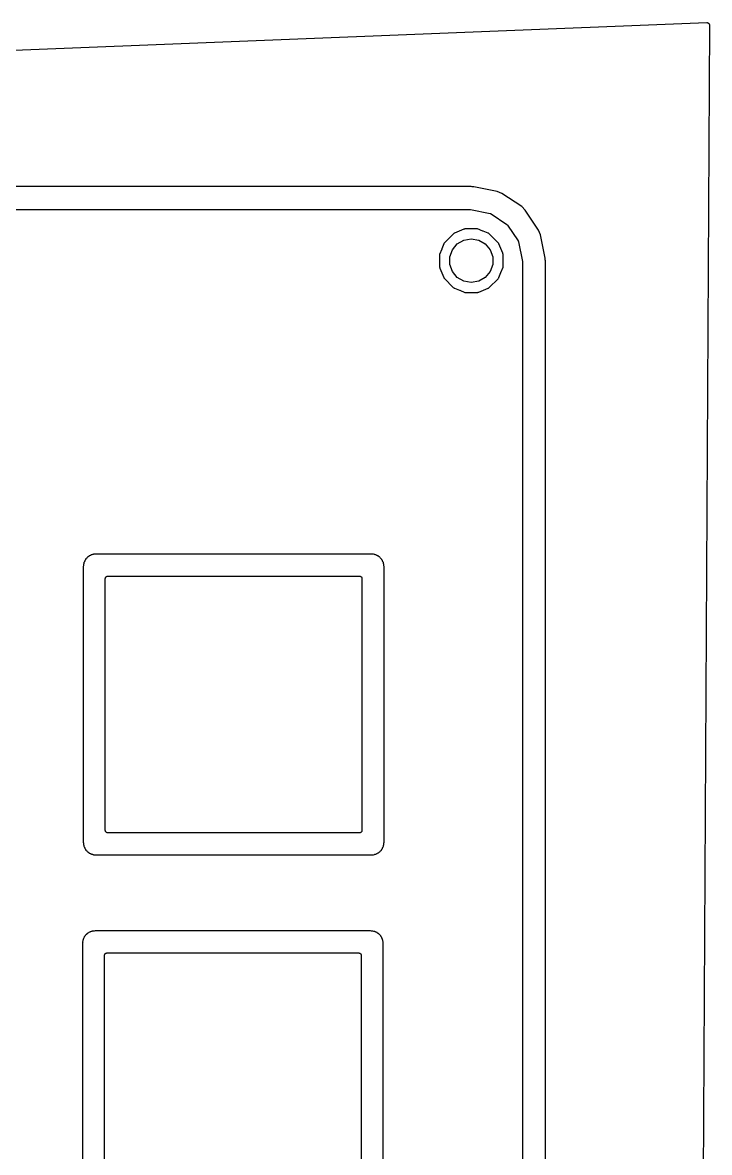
# Model space of a CAD drawing. Extents: x 63 to 223, y -147 to -32.
# Drawn here: x 188.1 to 222.9, y -89 to -31.8 of the extents above; entities that cross this region are included whole.
import ezdxf

# ---------------------------------------------------------------- set-up
doc = ezdxf.new("R2010")
doc.units = 0
doc.header["$MEASUREMENT"] = 0
doc.layers.add('BLACK', color=7, linetype='CONTINUOUS')

msp = doc.modelspace()

# ---------------------------------------------------------------- linework, layer by layer
at = {"layer": 'Black'}
for p, q in [((62.9877, -38.0951), (222.752, -31.7553)), ((222.884, -31.8829), (222.251, -147.193)), ((222.752, -31.7553), (222.766, -31.7571)), ((222.766, -31.7571), (222.78, -31.7572)), ((222.78, -31.7572), (222.788, -31.7601)), ((222.788, -31.7601), (222.796, -31.7612)), ((222.796, -31.7612), (222.808, -31.7677)), ((222.808, -31.7677), (222.821, -31.7725)), ((222.821, -31.7725), (222.828, -31.7779)), ((222.828, -31.7779), (222.835, -31.7817)), ((222.835, -31.7817), (222.844, -31.792)), ((222.844, -31.792), (222.855, -31.8011)), ((222.855, -31.8011), (222.859, -31.8082)), ((222.859, -31.8082), (222.865, -31.8144)), ((222.865, -31.8144), (222.87, -31.8273)), ((222.87, -31.8273), (222.877, -31.8394)), ((222.877, -31.8394), (222.878, -31.8475)), ((222.878, -31.8475), (222.881, -31.8552)), ((222.881, -31.8552), (222.882, -31.8691)), ((222.882, -31.8691), (222.884, -31.8829)), ((210.807, -40.057), (116.218, -40.057)), ((210.864, -40.0682), (210.807, -40.057)), ((210.876, -40.0685), (210.864, -40.0682)), ((210.889, -40.0706), (210.876, -40.0685)), ((210.946, -40.0706), (210.889, -40.0706)), ((212.136, -40.3074), (210.946, -40.0706)), ((212.369, -40.4039), (212.136, -40.3074)), ((213.379, -41.0782), (212.369, -40.4039)), ((213.557, -41.2564), (213.379, -41.0782)), ((116.265, -41.223), (210.75, -41.223)), ((210.75, -41.223), (210.762, -41.2252)), ((210.762, -41.2252), (210.775, -41.2254)), ((210.775, -41.2254), (211.783, -41.4259)), ((211.783, -41.4259), (211.785, -41.4269)), ((211.785, -41.4269), (211.788, -41.4271)), ((211.788, -41.4271), (211.806, -41.4349)), ((211.806, -41.4349), (211.824, -41.4419)), ((211.824, -41.4419), (211.826, -41.4438)), ((211.826, -41.4438), (211.829, -41.4449)), ((211.829, -41.4449), (212.624, -41.9762)), ((214.231, -42.2657), (213.557, -41.2564)), ((210.446, -42.2183), (209.969, -42.4158)), ((210.453, -42.2181), (210.446, -42.2183)), ((210.454, -42.2181), (210.453, -42.218)), ((210.453, -42.218), (210.453, -42.2181)), ((210.475, -42.2135), (210.454, -42.2181)), ((210.496, -42.209), (210.475, -42.2135)), ((210.497, -42.2086), (210.496, -42.2087)), ((210.496, -42.2087), (210.496, -42.209)), ((210.502, -42.2067), (210.497, -42.2086)), ((210.792, -42.207), (210.502, -42.2067)), ((210.794, -42.2066), (210.792, -42.207)), ((210.797, -42.2069), (210.794, -42.2066)), ((211.087, -42.1974), (210.797, -42.2069)), ((211.092, -42.1991), (211.087, -42.1974)), ((211.092, -42.1992), (211.092, -42.1991)), ((211.093, -42.1996), (211.092, -42.1992)), ((211.114, -42.2033), (211.093, -42.1996)), ((211.135, -42.2073), (211.114, -42.2033)), ((211.136, -42.2072), (211.135, -42.2073)), ((211.136, -42.2073), (211.136, -42.2072)), ((211.141, -42.2073), (211.136, -42.2073)), ((211.41, -42.3188), (211.141, -42.2073)), ((211.412, -42.3193), (211.41, -42.3188)), ((211.414, -42.3204), (211.412, -42.3193)), ((211.672, -42.4176), (211.414, -42.3204)), ((212.624, -41.9762), (212.626, -41.9782)), ((212.626, -41.9782), (212.628, -41.9794)), ((212.628, -41.9794), (212.642, -41.9934)), ((212.642, -41.9934), (212.656, -42.0067)), ((212.656, -42.0067), (212.657, -42.0092)), ((212.657, -42.0092), (212.659, -42.0113)), ((212.659, -42.0113), (213.19, -42.8064)), ((214.328, -42.4985), (214.231, -42.2657)), ((209.458, -42.903), (209.449, -42.9239)), ((209.91, -42.451), (209.458, -42.903)), ((209.929, -42.4433), (209.91, -42.451)), ((209.934, -42.4399), (209.929, -42.4433)), ((209.94, -42.4379), (209.934, -42.4399)), ((209.953, -42.4281), (209.94, -42.4379)), ((209.966, -42.4197), (209.953, -42.4281)), ((209.969, -42.4158), (209.966, -42.4197)), ((210.11, -42.9691), (210.442, -42.7774)), ((210.442, -42.7774), (210.82, -42.7108)), ((210.82, -42.7108), (211.198, -42.7774)), ((211.198, -42.7774), (211.53, -42.9691)), ((211.674, -42.4202), (211.672, -42.4176)), ((211.687, -42.4287), (211.674, -42.4202)), ((211.7, -42.4386), (211.687, -42.4287)), ((211.706, -42.4405), (211.7, -42.4386)), ((211.711, -42.4439), (211.706, -42.4405)), ((211.732, -42.4526), (211.711, -42.4439)), ((212.184, -42.9053), (211.732, -42.4526)), ((212.192, -42.9239), (212.184, -42.9053)), ((213.19, -42.8064), (213.191, -42.809)), ((213.191, -42.809), (213.193, -42.8111)), ((213.193, -42.8111), (213.2, -42.8291)), ((213.2, -42.8291), (213.208, -42.8468)), ((213.208, -42.8468), (213.208, -42.8496)), ((213.208, -42.8496), (213.209, -42.8522)), ((213.209, -42.8522), (213.41, -43.8602)), ((214.564, -43.689), (214.328, -42.4985)), ((209.324, -43.2252), (209.212, -43.4937)), ((209.325, -43.2212), (209.324, -43.2231)), ((209.324, -43.2231), (209.324, -43.2252)), ((209.423, -42.963), (209.325, -43.2212)), ((209.425, -42.961), (209.423, -42.963)), ((209.434, -42.9476), (209.425, -42.961)), ((209.444, -42.9352), (209.434, -42.9476)), ((209.446, -42.9292), (209.444, -42.9352)), ((209.449, -42.9239), (209.446, -42.9292)), ((209.733, -43.6233), (209.864, -43.2629)), ((209.864, -43.2629), (210.11, -42.9691)), ((211.53, -42.9691), (211.776, -43.2629)), ((211.776, -43.2629), (211.907, -43.6233)), ((212.195, -42.9293), (212.192, -42.9239)), ((212.197, -42.9354), (212.195, -42.9293)), ((212.207, -42.9478), (212.197, -42.9354)), ((212.215, -42.9611), (212.207, -42.9478)), ((212.219, -42.9641), (212.215, -42.9611)), ((212.417, -43.4408), (212.219, -42.9641)), ((212.417, -43.4477), (212.417, -43.4408)), ((212.417, -43.4484), (212.417, -43.4477)), ((212.417, -43.449), (212.417, -43.4484)), ((212.422, -43.4699), (212.417, -43.449)), ((212.426, -43.4909), (212.422, -43.4699)), ((209.204, -43.5432), (209.202, -43.5477)), ((209.202, -43.5477), (209.212, -43.8384)), ((209.205, -43.542), (209.204, -43.5426)), ((209.204, -43.5426), (209.204, -43.5432)), ((209.208, -43.5209), (209.205, -43.542)), ((209.212, -43.4999), (209.208, -43.5209)), ((209.212, -43.4937), (209.212, -43.4986)), ((209.212, -43.4986), (209.212, -43.4992)), ((209.212, -43.4992), (209.212, -43.4999)), ((209.212, -43.8384), (209.212, -43.8405)), ((209.212, -43.8405), (209.212, -43.8426)), ((209.212, -43.8426), (209.212, -44.1334)), ((209.733, -44.0067), (209.733, -43.6233)), ((209.864, -44.3671), (209.733, -44.0067)), ((211.907, -44.0067), (211.776, -44.3671)), ((211.907, -43.6233), (211.907, -44.0067)), ((212.426, -43.4915), (212.426, -43.4909)), ((212.426, -43.4921), (212.426, -43.4915)), ((212.428, -43.4966), (212.426, -43.4921)), ((212.428, -43.7874), (212.428, -43.4966)), ((212.428, -43.7895), (212.428, -43.7874)), ((212.428, -43.7916), (212.428, -43.7895)), ((212.438, -44.0823), (212.428, -43.7916)), ((213.41, -43.8602), (213.41, -43.8726)), ((213.41, -43.8726), (213.412, -43.8849)), ((213.412, -43.8849), (213.412, -98.4125)), ((214.564, -43.7464), (214.564, -43.689)), ((214.567, -43.7587), (214.564, -43.7464)), ((214.567, -43.7712), (214.567, -43.7587)), ((214.578, -43.8275), (214.567, -43.7712)), ((214.578, -98.2574), (214.578, -43.8275)), ((209.212, -44.1334), (209.214, -44.1379)), ((209.214, -44.1379), (209.214, -44.1385)), ((209.214, -44.1385), (209.214, -44.1391)), ((209.214, -44.1391), (209.218, -44.1601)), ((209.218, -44.1601), (209.223, -44.181)), ((209.223, -44.181), (209.223, -44.1816)), ((209.223, -44.1816), (209.223, -44.1823)), ((209.223, -44.1823), (209.223, -44.1892)), ((209.223, -44.1892), (209.421, -44.6659)), ((210.11, -44.6609), (209.864, -44.3671)), ((211.776, -44.3671), (211.53, -44.6609)), ((212.217, -44.667), (212.315, -44.4088)), ((212.315, -44.4088), (212.316, -44.4069)), ((212.316, -44.4048), (212.428, -44.1363)), ((212.316, -44.4069), (212.316, -44.4048)), ((212.428, -44.1301), (212.432, -44.1091)), ((212.428, -44.1308), (212.428, -44.1301)), ((212.428, -44.1314), (212.428, -44.1308)), ((212.428, -44.1363), (212.428, -44.1314)), ((212.432, -44.1091), (212.435, -44.088)), ((212.435, -44.088), (212.436, -44.0874)), ((212.436, -44.0868), (212.438, -44.0823)), ((212.436, -44.0874), (212.436, -44.0868)), ((209.421, -44.6659), (209.425, -44.6689)), ((209.425, -44.6689), (209.433, -44.6822)), ((209.433, -44.6822), (209.443, -44.6946)), ((209.443, -44.6946), (209.445, -44.7007)), ((209.445, -44.7007), (209.448, -44.7061)), ((209.448, -44.7061), (209.456, -44.7247)), ((209.456, -44.7247), (209.908, -45.1774)), ((209.908, -45.1774), (209.929, -45.1861)), ((209.929, -45.1861), (209.934, -45.1895)), ((209.934, -45.1895), (209.94, -45.1914)), ((209.94, -45.1914), (209.953, -45.2013)), ((209.953, -45.2013), (209.966, -45.2098)), ((210.442, -44.8526), (210.11, -44.6609)), ((210.82, -44.9192), (210.442, -44.8526)), ((211.198, -44.8526), (210.82, -44.9192)), ((211.53, -44.6609), (211.198, -44.8526)), ((211.674, -45.2103), (211.687, -45.2019)), ((211.687, -45.2019), (211.7, -45.1921)), ((211.7, -45.1921), (211.706, -45.1901)), ((211.706, -45.1901), (211.711, -45.1867)), ((211.711, -45.1867), (211.73, -45.179)), ((211.73, -45.179), (212.182, -44.727)), ((212.182, -44.727), (212.191, -44.7061)), ((212.191, -44.7061), (212.194, -44.7008)), ((212.194, -44.7008), (212.196, -44.6948)), ((212.196, -44.6948), (212.206, -44.6824)), ((212.206, -44.6824), (212.215, -44.669)), ((212.215, -44.669), (212.217, -44.667)), ((209.966, -45.2098), (209.968, -45.2124)), ((209.968, -45.2124), (210.226, -45.3096)), ((210.226, -45.3096), (210.228, -45.3107)), ((210.228, -45.3107), (210.23, -45.3112)), ((210.23, -45.3112), (210.499, -45.4227)), ((210.499, -45.4227), (210.504, -45.4227)), ((210.504, -45.4227), (210.504, -45.4228)), ((210.504, -45.4228), (210.505, -45.4227)), ((210.505, -45.4227), (210.526, -45.4267)), ((210.526, -45.4267), (210.547, -45.4304)), ((210.547, -45.4304), (210.548, -45.4308)), ((210.548, -45.4308), (210.548, -45.4309)), ((210.548, -45.4309), (210.553, -45.4326)), ((210.553, -45.4326), (210.843, -45.4231)), ((210.843, -45.4231), (210.845, -45.4234)), ((210.845, -45.4234), (210.848, -45.423)), ((210.848, -45.423), (211.138, -45.4233)), ((211.138, -45.4233), (211.143, -45.4214)), ((211.143, -45.4214), (211.144, -45.4213)), ((211.144, -45.421), (211.165, -45.4165)), ((211.144, -45.4213), (211.144, -45.421)), ((211.165, -45.4165), (211.186, -45.4119)), ((211.186, -45.4119), (211.187, -45.412)), ((211.187, -45.4119), (211.194, -45.4117)), ((211.187, -45.412), (211.187, -45.4119)), ((211.194, -45.4117), (211.671, -45.2142)), ((211.671, -45.2142), (211.674, -45.2103)), ((191.279, -58.9387), (191.27, -58.9509)), ((191.28, -58.9365), (191.279, -58.9387)), ((191.281, -58.9346), (191.28, -58.9365)), ((191.283, -58.9324), (191.281, -58.9339)), ((191.281, -58.9339), (191.281, -58.9346)), ((191.284, -58.9312), (191.283, -58.9324)), ((191.296, -58.9158), (191.284, -58.9312)), ((191.297, -58.9155), (191.296, -58.9158)), ((191.334, -58.8836), (191.297, -58.9155)), ((191.342, -58.8739), (191.334, -58.8836)), ((191.351, -58.8655), (191.342, -58.8739)), ((191.379, -58.83), (191.351, -58.8655)), ((191.384, -58.8252), (191.379, -58.8291)), ((191.379, -58.8291), (191.379, -58.83)), ((191.388, -58.822), (191.384, -58.8252)), ((191.41, -58.8094), (191.388, -58.822)), ((191.423, -58.7991), (191.41, -58.8094)), ((191.437, -58.79), (191.423, -58.7991)), ((191.444, -58.7836), (191.437, -58.79)), ((191.447, -58.7814), (191.444, -58.7836)), ((191.463, -58.7717), (191.447, -58.7814)), ((191.465, -58.7691), (191.463, -58.7717)), ((191.468, -58.7673), (191.465, -58.7691)), ((191.474, -58.7608), (191.468, -58.7673)), ((191.475, -58.7605), (191.474, -58.7608)), ((191.478, -58.7581), (191.475, -58.7605)), ((191.479, -58.7575), (191.478, -58.7581)), ((191.512, -58.7466), (191.479, -58.7575)), ((191.525, -58.7393), (191.512, -58.7466)), ((191.54, -58.7335), (191.525, -58.7393)), ((191.56, -58.7208), (191.54, -58.7335)), ((191.577, -58.7142), (191.56, -58.7208)), ((191.595, -58.7079), (191.577, -58.7142)), ((191.599, -58.7059), (191.595, -58.7079)), ((191.622, -58.7031), (191.599, -58.7059)), ((191.637, -58.6984), (191.622, -58.7031)), ((191.653, -58.6951), (191.637, -58.6984)), ((191.674, -58.6869), (191.653, -58.6951)), ((191.686, -58.6848), (191.674, -58.6869)), ((191.7, -58.6825), (191.686, -58.6848)), ((191.729, -58.6837), (191.7, -58.6825)), ((191.744, -58.6817), (191.729, -58.6837)), ((191.759, -58.6814), (191.744, -58.6817)), ((191.798, -58.6736), (191.759, -58.6814)), ((205.758, -58.6736), (191.798, -58.6736)), ((205.797, -58.6814), (205.758, -58.6736)), ((205.812, -58.6817), (205.797, -58.6814)), ((205.827, -58.6837), (205.812, -58.6817)), ((205.862, -58.6823), (205.827, -58.6837)), ((205.913, -58.7013), (205.862, -58.6823)), ((205.925, -58.7034), (205.913, -58.7013)), ((205.936, -58.7073), (205.925, -58.7034)), ((205.952, -58.71), (205.936, -58.7073)), ((205.956, -58.71), (205.952, -58.71)), ((205.959, -58.7111), (205.956, -58.71)), ((205.98, -58.7134), (205.959, -58.7111)), ((205.982, -58.714), (205.98, -58.7134)), ((205.985, -58.7147), (205.982, -58.714)), ((205.988, -58.7156), (205.985, -58.7147)), ((206.016, -58.7335), (205.988, -58.7156)), ((206.031, -58.7393), (206.016, -58.7335)), ((206.044, -58.7466), (206.031, -58.7393)), ((206.075, -58.7569), (206.044, -58.7466)), ((206.093, -58.7718), (206.075, -58.7569)), ((206.111, -58.7829), (206.093, -58.7718)), ((206.112, -58.7837), (206.111, -58.7829)), ((206.119, -58.79), (206.112, -58.7837)), ((206.133, -58.7991), (206.119, -58.79)), ((206.146, -58.8094), (206.133, -58.7991)), ((206.168, -58.822), (206.146, -58.8094)), ((206.172, -58.8252), (206.168, -58.822)), ((206.177, -58.8291), (206.172, -58.8252)), ((206.177, -58.83), (206.177, -58.8291)), ((206.205, -58.8655), (206.177, -58.83)), ((206.214, -58.8739), (206.205, -58.8655)), ((206.222, -58.8836), (206.214, -58.8739)), ((206.259, -58.9155), (206.222, -58.8836)), ((206.26, -58.9158), (206.259, -58.9155)), ((206.272, -58.9312), (206.26, -58.9158)), ((206.273, -58.9324), (206.272, -58.9312)), ((206.275, -58.9339), (206.273, -58.9324)), ((206.275, -58.9346), (206.275, -58.9339)), ((206.276, -58.9365), (206.275, -58.9346)), ((206.277, -58.9387), (206.276, -58.9365)), ((206.286, -58.9509), (206.277, -58.9387)), ((191.166, -59.275), (191.159, -59.312)), ((191.159, -59.312), (191.159, -73.2735)), ((191.167, -59.2597), (191.166, -59.275)), ((191.17, -59.2024), (191.167, -59.2112)), ((191.167, -59.2112), (191.169, -59.2444)), ((191.169, -59.2444), (191.167, -59.2597)), ((191.174, -59.1817), (191.17, -59.2024)), ((191.176, -59.1684), (191.174, -59.1817)), ((191.18, -59.1612), (191.176, -59.1684)), ((191.184, -59.1433), (191.18, -59.1612)), ((191.189, -59.1256), (191.184, -59.1433)), ((191.191, -59.113), (191.189, -59.1256)), ((191.193, -59.1081), (191.191, -59.113)), ((191.2, -59.0895), (191.193, -59.1081)), ((191.216, -59.0651), (191.2, -59.0893)), ((191.2, -59.0893), (191.2, -59.0895)), ((191.222, -59.051), (191.216, -59.0651)), ((191.23, -59.0377), (191.222, -59.051)), ((191.233, -59.0284), (191.23, -59.0377)), ((191.234, -59.0237), (191.233, -59.0284)), ((191.236, -59.0193), (191.234, -59.0237)), ((191.242, -58.9985), (191.236, -59.0193)), ((191.243, -58.9977), (191.242, -58.9985)), ((191.254, -58.98), (191.243, -58.9977)), ((191.265, -58.9625), (191.254, -58.98)), ((191.27, -58.9509), (191.265, -58.9625)), ((206.291, -58.9625), (206.286, -58.9509)), ((206.302, -58.98), (206.291, -58.9625)), ((206.313, -58.9977), (206.302, -58.98)), ((206.314, -58.9985), (206.313, -58.9977)), ((206.32, -59.0193), (206.314, -58.9985)), ((206.322, -59.0237), (206.32, -59.0193)), ((206.323, -59.0284), (206.322, -59.0237)), ((206.326, -59.0377), (206.323, -59.0284)), ((206.334, -59.051), (206.326, -59.0377)), ((206.34, -59.0651), (206.334, -59.051)), ((206.356, -59.0893), (206.34, -59.0651)), ((206.356, -59.0895), (206.356, -59.0893)), ((206.363, -59.1081), (206.356, -59.0895)), ((206.365, -59.113), (206.363, -59.1081)), ((206.367, -59.1256), (206.365, -59.113)), ((206.372, -59.1433), (206.367, -59.1256)), ((206.376, -59.1612), (206.372, -59.1433)), ((206.38, -59.1684), (206.376, -59.1612)), ((206.382, -59.1817), (206.38, -59.1684)), ((206.386, -59.2024), (206.382, -59.1817)), ((206.389, -59.2112), (206.386, -59.2024)), ((206.387, -59.2444), (206.389, -59.2112)), ((206.389, -59.2597), (206.387, -59.2444)), ((206.39, -59.275), (206.389, -59.2597)), ((206.397, -59.312), (206.39, -59.275)), ((206.397, -73.2735), (206.397, -59.312)), ((192.275, -59.9166), (192.277, -59.9057)), ((192.275, -72.669), (192.275, -59.9166)), ((192.277, -59.8945), (192.281, -59.8841)), ((192.277, -59.9057), (192.277, -59.8945)), ((192.281, -59.8841), (192.283, -59.8732)), ((192.283, -59.8732), (192.288, -59.8635)), ((192.288, -59.8635), (192.292, -59.8531)), ((192.292, -59.8531), (192.299, -59.8446)), ((192.299, -59.8446), (192.305, -59.835)), ((192.305, -59.835), (192.313, -59.8278)), ((192.313, -59.8278), (192.32, -59.8193)), ((192.32, -59.8193), (192.33, -59.8138)), ((192.33, -59.8138), (192.338, -59.8066)), ((192.338, -59.8066), (192.349, -59.8028)), ((192.349, -59.8028), (192.359, -59.7973)), ((192.359, -59.7973), (192.37, -59.7953)), ((192.37, -59.7953), (192.38, -59.7915)), ((192.38, -59.7915), (192.391, -59.7915)), ((192.391, -59.7915), (192.402, -59.7896)), ((192.402, -59.7896), (205.154, -59.7896)), ((205.154, -59.7896), (205.165, -59.7915)), ((205.165, -59.7915), (205.176, -59.7915)), ((205.176, -59.7915), (205.186, -59.7953)), ((205.186, -59.7953), (205.197, -59.7973)), ((205.197, -59.7973), (205.207, -59.8028)), ((205.207, -59.8028), (205.218, -59.8066)), ((205.218, -59.8066), (205.226, -59.8138)), ((205.226, -59.8138), (205.236, -59.8193)), ((205.236, -59.8193), (205.243, -59.8278)), ((205.243, -59.8278), (205.251, -59.835)), ((205.251, -59.835), (205.257, -59.8446)), ((205.257, -59.8446), (205.264, -59.8531)), ((205.264, -59.8531), (205.268, -59.8635)), ((205.268, -59.8635), (205.273, -59.8732)), ((205.273, -59.8732), (205.275, -59.8841)), ((205.275, -59.8841), (205.279, -59.8945)), ((205.279, -59.8945), (205.279, -59.9057)), ((205.279, -59.9057), (205.281, -59.9166)), ((205.281, -59.9166), (205.281, -72.669)), ((192.277, -72.6799), (192.275, -72.669)), ((205.281, -72.669), (205.279, -72.6799)), ((192.277, -72.6911), (192.277, -72.6799)), ((192.281, -72.7015), (192.277, -72.6911)), ((192.283, -72.7124), (192.281, -72.7015)), ((192.288, -72.7221), (192.283, -72.7124)), ((192.292, -72.7325), (192.288, -72.7221)), ((192.299, -72.741), (192.292, -72.7325)), ((192.305, -72.7506), (192.299, -72.741)), ((192.313, -72.7578), (192.305, -72.7506)), ((192.32, -72.7663), (192.313, -72.7578)), ((192.33, -72.7718), (192.32, -72.7663)), ((192.338, -72.779), (192.33, -72.7718)), ((192.349, -72.7828), (192.338, -72.779)), ((192.359, -72.7883), (192.349, -72.7828)), ((192.37, -72.7903), (192.359, -72.7883)), ((192.38, -72.7941), (192.37, -72.7903)), ((192.391, -72.7941), (192.38, -72.7941)), ((192.402, -72.796), (192.391, -72.7941)), ((205.154, -72.796), (192.402, -72.796)), ((205.165, -72.7941), (205.154, -72.796)), ((205.176, -72.7941), (205.165, -72.7941)), ((205.186, -72.7903), (205.176, -72.7941)), ((205.197, -72.7883), (205.186, -72.7903)), ((205.207, -72.7828), (205.197, -72.7883)), ((205.218, -72.779), (205.207, -72.7828)), ((205.226, -72.7718), (205.218, -72.779)), ((205.236, -72.7663), (205.226, -72.7718)), ((205.243, -72.7578), (205.236, -72.7663)), ((205.251, -72.7506), (205.243, -72.7578)), ((205.257, -72.741), (205.251, -72.7506)), ((205.264, -72.7325), (205.257, -72.741)), ((205.268, -72.7221), (205.264, -72.7325)), ((205.273, -72.7124), (205.268, -72.7221)), ((205.275, -72.7015), (205.273, -72.7124)), ((205.279, -72.6911), (205.275, -72.7015)), ((205.279, -72.6799), (205.279, -72.6911)), ((191.159, -73.2735), (191.167, -73.3113)), ((191.167, -73.3113), (191.167, -73.3265)), ((191.167, -73.3265), (191.169, -73.3416)), ((191.169, -73.3416), (191.167, -73.3749)), ((191.167, -73.3749), (191.17, -73.3831)), ((191.17, -73.3831), (191.174, -73.4038)), ((191.174, -73.4038), (191.176, -73.4171)), ((191.176, -73.4171), (191.18, -73.4243)), ((191.18, -73.4243), (191.184, -73.4422)), ((191.184, -73.4422), (191.189, -73.4599)), ((191.189, -73.4599), (191.19, -73.4711)), ((191.19, -73.4711), (191.193, -73.4763)), ((191.193, -73.4763), (191.2, -73.4947)), ((191.2, -73.4947), (191.201, -73.4973)), ((191.201, -73.4973), (191.216, -73.5204)), ((191.216, -73.5204), (191.222, -73.5345)), ((191.222, -73.5345), (191.23, -73.5478)), ((191.23, -73.5478), (191.233, -73.5571)), ((191.233, -73.5571), (191.234, -73.5618)), ((191.234, -73.5618), (191.236, -73.5662)), ((191.236, -73.5662), (191.242, -73.587)), ((191.242, -73.587), (191.243, -73.5878)), ((191.243, -73.5878), (191.254, -73.6055)), ((191.254, -73.6055), (191.265, -73.623)), ((191.265, -73.623), (191.27, -73.6346)), ((191.27, -73.6346), (191.279, -73.6468)), ((191.279, -73.6468), (191.28, -73.649)), ((191.28, -73.649), (191.281, -73.6501)), ((191.281, -73.6501), (191.283, -73.6537)), ((191.283, -73.6537), (191.286, -73.6569)), ((191.286, -73.6569), (191.286, -73.6571)), ((191.286, -73.6571), (191.294, -73.6677)), ((191.294, -73.6677), (191.334, -73.7019)), ((191.334, -73.7019), (191.342, -73.7116)), ((191.342, -73.7116), (191.351, -73.72)), ((191.351, -73.72), (191.379, -73.7555)), ((191.379, -73.7555), (191.379, -73.7564)), ((191.379, -73.7564), (191.384, -73.7603)), ((191.384, -73.7603), (191.388, -73.7635)), ((191.388, -73.7635), (191.41, -73.7761)), ((191.41, -73.7761), (191.423, -73.7864)), ((191.423, -73.7864), (191.437, -73.7955)), ((191.437, -73.7955), (191.444, -73.8019)), ((191.444, -73.8019), (191.447, -73.8041)), ((191.447, -73.8041), (191.463, -73.8138)), ((191.463, -73.8138), (191.465, -73.8164)), ((191.465, -73.8164), (191.468, -73.8182)), ((191.468, -73.8182), (191.474, -73.8247)), ((206.075, -73.8286), (206.093, -73.8137)), ((206.093, -73.8137), (206.111, -73.8026)), ((206.111, -73.8026), (206.112, -73.8018)), ((206.112, -73.8018), (206.119, -73.7955)), ((206.119, -73.7955), (206.133, -73.7864)), ((206.133, -73.7864), (206.146, -73.7761)), ((206.146, -73.7761), (206.168, -73.7635)), ((206.168, -73.7635), (206.172, -73.7603)), ((206.172, -73.7603), (206.177, -73.7564)), ((206.177, -73.7555), (206.205, -73.72)), ((206.177, -73.7564), (206.177, -73.7555)), ((206.205, -73.72), (206.214, -73.7116)), ((206.214, -73.7116), (206.222, -73.7019)), ((206.222, -73.7019), (206.262, -73.6677)), ((206.262, -73.6677), (206.27, -73.657)), ((206.27, -73.6569), (206.273, -73.6538)), ((206.27, -73.657), (206.27, -73.6569)), ((206.273, -73.6538), (206.275, -73.6501)), ((206.275, -73.6501), (206.276, -73.649)), ((206.276, -73.649), (206.277, -73.6468)), ((206.277, -73.6468), (206.286, -73.6346)), ((206.286, -73.6346), (206.291, -73.623)), ((206.291, -73.623), (206.302, -73.6055)), ((206.302, -73.6055), (206.313, -73.5878)), ((206.313, -73.5878), (206.314, -73.587)), ((206.314, -73.587), (206.32, -73.5662)), ((206.32, -73.5662), (206.322, -73.5618)), ((206.322, -73.5618), (206.323, -73.5571)), ((206.323, -73.5571), (206.326, -73.5478)), ((206.326, -73.5478), (206.334, -73.5345)), ((206.334, -73.5345), (206.34, -73.5204)), ((206.34, -73.5204), (206.355, -73.4973)), ((206.355, -73.4973), (206.356, -73.4947)), ((206.356, -73.4947), (206.363, -73.4763)), ((206.363, -73.4763), (206.366, -73.4711)), ((206.366, -73.4711), (206.367, -73.4599)), ((206.367, -73.4599), (206.372, -73.4422)), ((206.372, -73.4422), (206.376, -73.4243)), ((206.376, -73.4243), (206.38, -73.4171)), ((206.38, -73.4171), (206.382, -73.4038)), ((206.382, -73.4038), (206.386, -73.3831)), ((206.386, -73.3831), (206.389, -73.3749)), ((206.387, -73.3416), (206.389, -73.3265)), ((206.389, -73.3749), (206.387, -73.3416)), ((206.389, -73.3113), (206.397, -73.2735)), ((206.389, -73.3265), (206.389, -73.3113)), ((191.474, -73.8247), (191.475, -73.825)), ((191.475, -73.825), (191.478, -73.8274)), ((191.478, -73.8274), (191.479, -73.828)), ((191.479, -73.828), (191.512, -73.8389)), ((191.512, -73.8389), (191.525, -73.8462)), ((191.525, -73.8462), (191.54, -73.852)), ((191.54, -73.852), (191.56, -73.8647)), ((191.56, -73.8647), (191.577, -73.8713)), ((191.577, -73.8713), (191.595, -73.8776)), ((191.595, -73.8776), (191.599, -73.8796)), ((191.599, -73.8796), (191.622, -73.8824)), ((191.622, -73.8824), (191.637, -73.8871)), ((191.637, -73.8871), (191.653, -73.8904)), ((191.653, -73.8904), (191.678, -73.9001)), ((191.678, -73.9001), (191.682, -73.9009)), ((191.682, -73.9009), (191.688, -73.9018)), ((191.688, -73.9018), (191.726, -73.9008)), ((191.726, -73.9008), (191.74, -73.9029)), ((191.74, -73.9029), (191.754, -73.9032)), ((191.754, -73.9032), (191.799, -73.912)), ((191.799, -73.912), (205.757, -73.912)), ((205.757, -73.912), (205.802, -73.9032)), ((205.802, -73.9032), (205.816, -73.9029)), ((205.816, -73.9029), (205.83, -73.9008)), ((205.83, -73.9008), (205.866, -73.9018)), ((205.866, -73.9018), (205.913, -73.8842)), ((205.913, -73.8842), (205.925, -73.8821)), ((205.925, -73.8821), (205.936, -73.8782)), ((205.936, -73.8782), (205.952, -73.8755)), ((205.952, -73.8755), (205.956, -73.8755)), ((205.956, -73.8755), (205.959, -73.8744)), ((205.959, -73.8744), (205.98, -73.8721)), ((205.98, -73.8721), (205.982, -73.8715)), ((205.982, -73.8715), (205.985, -73.8708)), ((205.985, -73.8708), (205.988, -73.8699)), ((205.988, -73.8699), (206.016, -73.852)), ((206.016, -73.852), (206.031, -73.8462)), ((206.031, -73.8462), (206.044, -73.8389)), ((206.044, -73.8389), (206.075, -73.8286)), ((191.488, -77.822), (191.474, -77.8295)), ((191.503, -77.8159), (191.488, -77.822)), ((191.523, -77.8033), (191.503, -77.8159)), ((191.533, -77.7995), (191.523, -77.8033)), ((191.552, -77.7928), (191.533, -77.7995)), ((191.554, -77.7918), (191.552, -77.7928)), ((191.557, -77.7908), (191.554, -77.7918)), ((191.576, -77.7885), (191.557, -77.7908)), ((191.593, -77.7834), (191.576, -77.7885)), ((191.61, -77.7797), (191.593, -77.7834)), ((191.621, -77.7748), (191.61, -77.7797)), ((191.642, -77.7711), (191.621, -77.7748)), ((191.663, -77.7674), (191.642, -77.7711)), ((191.689, -77.7684), (191.663, -77.7674)), ((191.704, -77.7664), (191.689, -77.7684)), ((191.719, -77.7661), (191.704, -77.7664)), ((191.758, -77.7583), (191.719, -77.7661)), ((205.718, -77.7583), (191.758, -77.7583)), ((205.765, -77.7676), (205.718, -77.7583)), ((205.783, -77.768), (205.765, -77.7676)), ((205.8, -77.7696), (205.783, -77.768)), ((205.822, -77.7677), (205.8, -77.7696)), ((205.832, -77.7693), (205.822, -77.7677)), ((205.876, -77.7862), (205.832, -77.7693)), ((205.889, -77.7886), (205.876, -77.7862)), ((205.9, -77.7928), (205.889, -77.7886)), ((205.934, -77.7986), (205.9, -77.7928)), ((205.937, -77.7986), (205.934, -77.7986)), ((205.94, -77.7995), (205.937, -77.7986)), ((205.948, -77.8004), (205.94, -77.7995)), ((205.973, -77.8159), (205.948, -77.8004)), ((205.988, -77.822), (205.973, -77.8159)), ((206.002, -77.8295), (205.988, -77.822)), ((191.126, -78.3598), (191.119, -78.3968)), ((191.119, -78.3968), (191.119, -92.3582)), ((191.127, -78.3444), (191.126, -78.3598)), ((191.131, -78.2845), (191.127, -78.2959)), ((191.127, -78.2959), (191.129, -78.3292)), ((191.129, -78.3292), (191.127, -78.3444)), ((191.135, -78.2643), (191.131, -78.2845)), ((191.138, -78.2466), (191.135, -78.2643)), ((191.139, -78.2455), (191.138, -78.2466)), ((191.143, -78.2268), (191.139, -78.2455)), ((191.149, -78.2083), (191.143, -78.2268)), ((191.15, -78.2005), (191.149, -78.2083)), ((191.153, -78.194), (191.15, -78.2005)), ((191.16, -78.1756), (191.153, -78.194)), ((191.161, -78.173), (191.16, -78.1756)), ((191.175, -78.1519), (191.161, -78.173)), ((191.183, -78.1341), (191.175, -78.1519)), ((191.191, -78.1166), (191.183, -78.1341)), ((191.2, -78.0845), (191.191, -78.1166)), ((191.202, -78.0835), (191.2, -78.0845)), ((191.212, -78.0662), (191.202, -78.0835)), ((191.223, -78.0492), (191.212, -78.0662)), ((191.236, -78.0312), (191.223, -78.0485)), ((191.223, -78.0485), (191.223, -78.0489)), ((191.223, -78.0489), (191.223, -78.0492)), ((191.249, -78.014), (191.236, -78.0312)), ((191.256, -77.9998), (191.249, -78.014)), ((191.257, -77.9985), (191.256, -77.9998)), ((191.261, -77.9948), (191.257, -77.9985)), ((191.295, -77.9664), (191.261, -77.9948)), ((191.261, -77.9948), (191.261, -77.9948)), ((191.303, -77.9568), (191.295, -77.9664)), ((191.312, -77.9484), (191.303, -77.9568)), ((191.335, -77.9201), (191.312, -77.9484)), ((191.337, -77.9168), (191.335, -77.9201)), ((191.339, -77.9142), (191.337, -77.9168)), ((191.341, -77.9121), (191.339, -77.9142)), ((191.347, -77.9088), (191.341, -77.9121)), ((191.362, -77.8965), (191.347, -77.9088)), ((191.369, -77.8912), (191.362, -77.8965)), ((191.379, -77.8863), (191.369, -77.8912)), ((191.38, -77.8859), (191.379, -77.8863)), ((191.381, -77.8857), (191.38, -77.8859)), ((191.398, -77.8734), (191.381, -77.8857)), ((191.416, -77.8614), (191.398, -77.8734)), ((191.417, -77.8603), (191.416, -77.8608)), ((191.416, -77.8608), (191.416, -77.8614)), ((191.426, -77.8516), (191.417, -77.8603)), ((191.438, -77.844), (191.426, -77.8516)), ((191.441, -77.8421), (191.438, -77.844)), ((191.445, -77.8388), (191.441, -77.8419)), ((191.441, -77.8419), (191.441, -77.8421)), ((191.474, -77.8295), (191.445, -77.8386)), ((191.445, -77.8386), (191.445, -77.8386)), ((191.445, -77.8386), (191.445, -77.8388)), ((206.031, -77.8386), (206.002, -77.8295)), ((206.031, -77.8388), (206.031, -77.8386)), ((206.031, -77.8386), (206.031, -77.8386)), ((206.035, -77.8419), (206.031, -77.8388)), ((206.037, -77.8428), (206.035, -77.8419)), ((206.039, -77.845), (206.037, -77.8428)), ((206.042, -77.8468), (206.039, -77.845)), ((206.044, -77.8492), (206.042, -77.8468)), ((206.054, -77.8584), (206.044, -77.8492)), ((206.072, -77.869), (206.054, -77.8584)), ((206.078, -77.8727), (206.072, -77.869)), ((206.084, -77.8786), (206.078, -77.8727)), ((206.098, -77.8877), (206.084, -77.8786)), ((206.11, -77.898), (206.098, -77.8877)), ((206.136, -77.9126), (206.11, -77.898)), ((206.137, -77.9147), (206.136, -77.9126)), ((206.163, -77.9472), (206.137, -77.9147)), ((206.173, -77.956), (206.163, -77.9472)), ((206.181, -77.9661), (206.173, -77.956)), ((206.215, -77.9948), (206.181, -77.9661)), ((206.219, -77.9985), (206.215, -77.9948)), ((206.215, -77.9948), (206.215, -77.9948)), ((206.22, -77.9998), (206.219, -77.9985)), ((206.221, -78.0019), (206.22, -77.9998)), ((206.234, -78.0186), (206.221, -78.0019)), ((206.239, -78.0253), (206.234, -78.0186)), ((206.25, -78.0523), (206.239, -78.0253)), ((206.259, -78.0658), (206.25, -78.0523)), ((206.267, -78.0802), (206.259, -78.0658)), ((206.284, -78.1021), (206.267, -78.0802)), ((206.291, -78.1263), (206.284, -78.1021)), ((206.3, -78.1434), (206.291, -78.1263)), ((206.307, -78.1608), (206.3, -78.1434)), ((206.315, -78.173), (206.307, -78.1608)), ((206.316, -78.1756), (206.315, -78.173)), ((206.323, -78.194), (206.316, -78.1756)), ((206.327, -78.201), (206.323, -78.194)), ((206.328, -78.2178), (206.327, -78.201)), ((206.329, -78.2196), (206.328, -78.2178)), ((206.329, -78.2214), (206.329, -78.2196)), ((206.332, -78.2494), (206.329, -78.2214)), ((206.336, -78.2638), (206.332, -78.2494)), ((206.339, -78.2785), (206.336, -78.2638)), ((206.348, -78.3059), (206.339, -78.2785)), ((206.347, -78.3292), (206.348, -78.3059)), ((206.349, -78.3444), (206.347, -78.3292)), ((206.348, -78.3059), (206.348, -78.3059)), ((206.35, -78.3598), (206.349, -78.3444)), ((206.357, -78.3968), (206.35, -78.3598)), ((206.357, -92.3582), (206.357, -78.3968)), ((192.237, -78.9792), (192.241, -78.9688)), ((192.241, -78.9688), (192.243, -78.9579)), ((192.243, -78.9579), (192.248, -78.9482)), ((192.248, -78.9482), (192.252, -78.9378)), ((192.252, -78.9378), (192.259, -78.9293)), ((192.259, -78.9293), (192.265, -78.9197)), ((192.265, -78.9197), (192.273, -78.9125)), ((192.273, -78.9125), (192.28, -78.904)), ((192.28, -78.904), (192.29, -78.8985)), ((192.29, -78.8985), (192.298, -78.8913)), ((192.298, -78.8913), (192.309, -78.8875)), ((192.309, -78.8875), (192.319, -78.882)), ((192.319, -78.882), (192.33, -78.88)), ((192.33, -78.88), (192.34, -78.8762)), ((192.34, -78.8762), (192.351, -78.8762)), ((192.351, -78.8762), (192.362, -78.8743)), ((192.362, -78.8743), (205.114, -78.8743)), ((205.114, -78.8743), (205.125, -78.8762)), ((205.125, -78.8762), (205.136, -78.8762)), ((205.136, -78.8762), (205.146, -78.88)), ((205.146, -78.88), (205.157, -78.882)), ((205.157, -78.882), (205.167, -78.8875)), ((205.167, -78.8875), (205.177, -78.8913)), ((205.177, -78.8913), (205.186, -78.8985)), ((205.186, -78.8985), (205.196, -78.904)), ((205.196, -78.904), (205.203, -78.9125)), ((205.203, -78.9125), (205.211, -78.9197)), ((205.211, -78.9197), (205.217, -78.9293)), ((205.217, -78.9293), (205.224, -78.9378)), ((205.224, -78.9378), (205.228, -78.9482)), ((205.228, -78.9482), (205.233, -78.9579)), ((205.233, -78.9579), (205.235, -78.9688)), ((205.235, -78.9688), (205.239, -78.9792)), ((192.235, -79.0013), (192.237, -78.9904)), ((192.235, -91.7537), (192.235, -79.0013)), ((192.237, -78.9904), (192.237, -78.9792)), ((205.239, -78.9792), (205.239, -78.9904)), ((205.239, -78.9904), (205.241, -79.0013)), ((205.241, -79.0013), (205.241, -91.7537))]:
    msp.add_line(p, q, dxfattribs=at)

doc.saveas('drawing.dxf')
